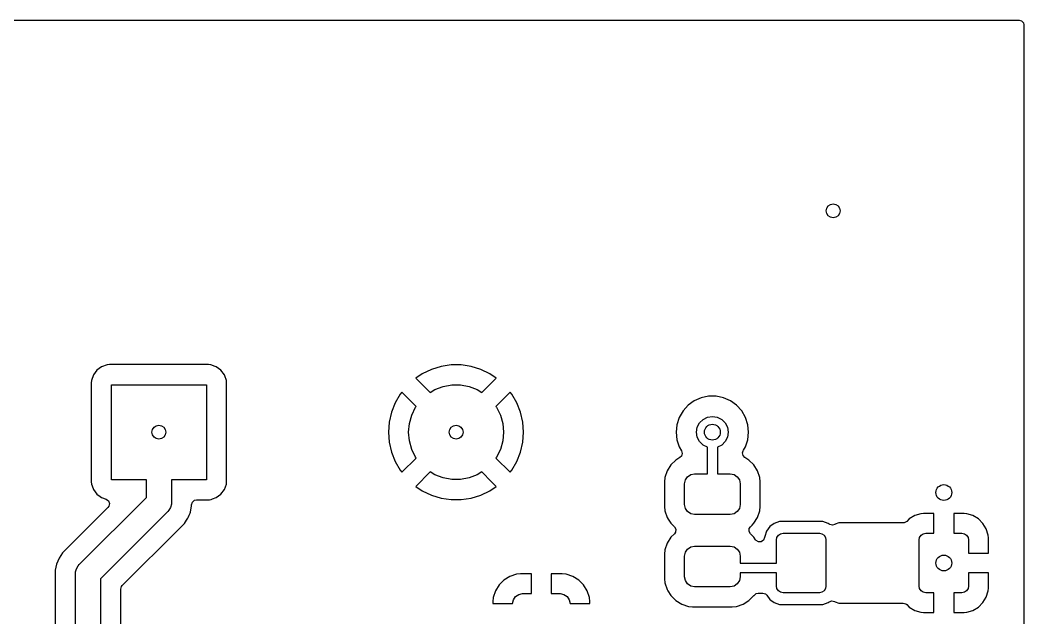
# Model space of a CAD drawing. Extents: x -2.18 to 1.8, y 0.44 to 2.81.
# Drawn here: x 0.802 to 1.8, y 2.22 to 2.815 of the extents above; entities that cross this region are included whole.
import ezdxf

# ---------------------------------------------------------------- set-up
doc = ezdxf.new("R2010")
doc.units = 0
doc.header["$MEASUREMENT"] = 0
doc.layers.add('BLACK', color=7, linetype='CONTINUOUS')

msp = doc.modelspace()

# ---------------------------------------------------------------- linework, layer by layer
at = {"layer": 'BLACK', "linetype": 'CONTINUOUS'}
for p, q in [((-2.1747, 2.81459), (0.99983, 2.81459)), ((0.99983, 2.81459), (1.39983, 2.81459)), ((1.39983, 2.81459), (1.7947, 2.81459)), ((1.7947, 2.81459), (1.79734, 2.81381)), ((1.79734, 2.81381), (1.79915, 2.81173)), ((1.79915, 2.81173), (1.79959, 2.8097)), ((1.79959, 2.8097), (1.79959, 0.4403)), ((0.87845, 2.46655), (0.875, 2.46194)), ((0.88306, 2.47), (0.87845, 2.46655)), ((0.88846, 2.47201), (0.88306, 2.47)), ((0.89084, 2.47226), (0.88846, 2.47201)), ((0.88846, 2.47201), (0.88846, 2.47201)), ((0.98916, 2.47226), (0.89084, 2.47226)), ((0.89084, 2.47226), (0.89084, 2.47226)), ((0.99154, 2.47201), (0.98916, 2.47226)), ((0.98916, 2.47226), (0.98916, 2.47226)), ((0.99576, 2.47043), (0.99154, 2.47201)), ((0.99694, 2.47), (0.99576, 2.47043)), ((1.00155, 2.46655), (0.99694, 2.47)), ((1.005, 2.46194), (1.00155, 2.46655)), ((1.21075, 2.46748), (1.20172, 2.46313)), ((1.22034, 2.47043), (1.21075, 2.46748)), ((1.23026, 2.47193), (1.22034, 2.47043)), ((1.22034, 2.47043), (1.22034, 2.47043)), ((1.24029, 2.47193), (1.23026, 2.47193)), ((1.25021, 2.47043), (1.24029, 2.47193)), ((1.2598, 2.46748), (1.25021, 2.47043)), ((1.25021, 2.47043), (1.25021, 2.47043)), ((1.26883, 2.46313), (1.2598, 2.46748)), ((1.2598, 2.46748), (1.2598, 2.46748)), ((0.87299, 2.45654), (0.87274, 2.45416)), ((0.87274, 2.45416), (0.87274, 2.35584)), ((0.875, 2.46194), (0.87299, 2.45654)), ((0.87299, 2.45654), (0.87299, 2.45654)), ((1.0057, 2.46006), (1.005, 2.46194)), ((1.00667, 2.45746), (1.0057, 2.46006)), ((1.00701, 2.45654), (1.00667, 2.45746)), ((1.00706, 2.45601), (1.00701, 2.45654)), ((1.00726, 2.45416), (1.00706, 2.45601)), ((1.00726, 2.405), (1.00726, 2.45416)), ((1.00726, 2.45416), (1.00726, 2.45416)), ((1.20172, 2.46312), (1.19539, 2.45881)), ((1.19539, 2.45881), (1.2097, 2.44449)), ((1.20172, 2.46313), (1.20172, 2.46312)), ((1.26085, 2.44449), (1.27516, 2.45881)), ((1.27516, 2.45881), (1.26883, 2.46313)), ((1.26883, 2.46313), (1.26883, 2.46313)), ((0.89276, 2.35776), (0.89276, 2.45224)), ((0.89276, 2.45224), (0.98724, 2.45224)), ((0.98724, 2.45224), (0.98724, 2.35776)), ((1.18147, 2.44488), (1.17982, 2.44281)), ((1.1957, 2.43066), (1.18147, 2.44488)), ((1.2097, 2.44449), (1.21422, 2.44729)), ((1.21422, 2.44729), (1.22235, 2.45044)), ((1.22235, 2.45044), (1.23092, 2.45204)), ((1.23092, 2.45204), (1.23963, 2.45204)), ((1.23963, 2.45204), (1.2482, 2.45044)), ((1.2482, 2.45044), (1.25633, 2.44729)), ((1.25633, 2.44729), (1.26085, 2.44449)), ((1.28908, 2.44488), (1.27485, 2.43066)), ((1.29073, 2.44281), (1.28908, 2.44488)), ((1.17481, 2.43412), (1.17114, 2.42478)), ((1.17982, 2.44281), (1.17481, 2.43412)), ((1.29575, 2.43412), (1.29073, 2.44281)), ((1.29941, 2.42478), (1.29575, 2.43412)), ((1.29575, 2.43412), (1.29575, 2.43412)), ((1.47202, 2.43615), (1.46593, 2.43173)), ((1.47889, 2.4392), (1.47202, 2.43615)), ((1.48624, 2.44077), (1.47889, 2.4392)), ((1.49376, 2.44077), (1.48624, 2.44077)), ((1.50111, 2.4392), (1.49376, 2.44077)), ((1.50798, 2.43615), (1.50111, 2.4392)), ((1.50111, 2.4392), (1.50111, 2.4392)), ((1.51407, 2.43173), (1.50798, 2.43615)), ((1.17114, 2.42478), (1.16891, 2.415)), ((1.17114, 2.42478), (1.17114, 2.42478)), ((1.19122, 2.42207), (1.19511, 2.42987)), ((1.19511, 2.42987), (1.1957, 2.43066)), ((1.27485, 2.43066), (1.27544, 2.42987)), ((1.27544, 2.42987), (1.27933, 2.42207)), ((1.30164, 2.415), (1.29941, 2.42478)), ((1.29941, 2.42478), (1.29941, 2.42478)), ((1.4609, 2.42614), (1.45714, 2.41963)), ((1.46593, 2.43173), (1.4609, 2.42614)), ((1.5191, 2.42614), (1.51407, 2.43173)), ((1.52286, 2.41963), (1.5191, 2.42614)), ((1.16891, 2.415), (1.16816, 2.405)), ((1.18884, 2.41368), (1.19122, 2.42207)), ((1.27933, 2.42207), (1.28172, 2.41368)), ((1.30239, 2.405), (1.30164, 2.415)), ((1.45714, 2.41963), (1.45482, 2.41248)), ((1.45714, 2.41963), (1.45714, 2.41963)), ((1.47502, 2.40987), (1.47726, 2.41426)), ((1.47726, 2.41426), (1.48074, 2.41774)), ((1.48074, 2.41774), (1.48513, 2.41998)), ((1.48513, 2.41998), (1.49, 2.42075)), ((1.49, 2.42075), (1.49487, 2.41998)), ((1.49487, 2.41998), (1.49926, 2.41774)), ((1.49926, 2.41774), (1.50274, 2.41426)), ((1.50274, 2.41426), (1.50498, 2.40987)), ((1.52518, 2.41248), (1.52286, 2.41963)), ((1.00726, 2.35584), (1.00726, 2.405)), ((1.16816, 2.405), (1.16891, 2.395)), ((1.16816, 2.405), (1.16816, 2.405)), ((1.18803, 2.405), (1.18884, 2.41368)), ((1.18884, 2.39632), (1.18803, 2.405)), ((1.28172, 2.41368), (1.28252, 2.405)), ((1.28252, 2.405), (1.28172, 2.39632)), ((1.30164, 2.395), (1.30239, 2.405)), ((1.30239, 2.405), (1.30239, 2.405)), ((1.45482, 2.41248), (1.45404, 2.405)), ((1.45404, 2.405), (1.45482, 2.39752)), ((1.45482, 2.41248), (1.45482, 2.41248)), ((1.47425, 2.405), (1.47502, 2.40987)), ((1.47502, 2.40013), (1.47425, 2.405)), ((1.50498, 2.40987), (1.50575, 2.405)), ((1.50575, 2.405), (1.50498, 2.40013)), ((1.52596, 2.405), (1.52518, 2.41248)), ((1.52518, 2.39752), (1.52596, 2.405)), ((1.16891, 2.395), (1.17114, 2.38522)), ((1.19122, 2.38793), (1.18884, 2.39632)), ((1.28172, 2.39632), (1.27933, 2.38793)), ((1.29941, 2.38522), (1.30164, 2.395)), ((1.45482, 2.39752), (1.45482, 2.39752)), ((1.45482, 2.39752), (1.45714, 2.39037)), ((1.47726, 2.39574), (1.47502, 2.40013)), ((1.48074, 2.39226), (1.47726, 2.39574)), ((1.50274, 2.39574), (1.49926, 2.39226)), ((1.50498, 2.40013), (1.50274, 2.39574)), ((1.52286, 2.39037), (1.52518, 2.39752)), ((1.17114, 2.38522), (1.17114, 2.38522)), ((1.17114, 2.38522), (1.17481, 2.37588)), ((1.19511, 2.38013), (1.19122, 2.38793)), ((1.27933, 2.38793), (1.27544, 2.38013)), ((1.29575, 2.37588), (1.29941, 2.38522)), ((1.29941, 2.38522), (1.29941, 2.38522)), ((1.45714, 2.39037), (1.45714, 2.39037)), ((1.45714, 2.39037), (1.4594, 2.38647)), ((1.4594, 2.38647), (1.46005, 2.38379)), ((1.48508, 2.39005), (1.48074, 2.39226)), ((1.48508, 2.3636), (1.48508, 2.39005)), ((1.49926, 2.39226), (1.49492, 2.39005)), ((1.49492, 2.39005), (1.49492, 2.3636)), ((1.51998, 2.38463), (1.5206, 2.38647)), ((1.52043, 2.38192), (1.51998, 2.38463)), ((1.5206, 2.38647), (1.52106, 2.38727)), ((1.52106, 2.38727), (1.52286, 2.39037)), ((1.17481, 2.37588), (1.17481, 2.37588)), ((1.17481, 2.37588), (1.17982, 2.36719)), ((1.18147, 2.36512), (1.1957, 2.37934)), ((1.1957, 2.37934), (1.19511, 2.38013)), ((1.27544, 2.38013), (1.27485, 2.37934)), ((1.27485, 2.37934), (1.28908, 2.36512)), ((1.29073, 2.36719), (1.29575, 2.37588)), ((1.45364, 2.37734), (1.4487, 2.37241)), ((1.45773, 2.37987), (1.45364, 2.37734)), ((1.45364, 2.37734), (1.45364, 2.37734)), ((1.45915, 2.38119), (1.45773, 2.37987)), ((1.46005, 2.38379), (1.45915, 2.38119)), ((1.52227, 2.37987), (1.52043, 2.38192)), ((1.52636, 2.37734), (1.52227, 2.37987)), ((1.5313, 2.37241), (1.52636, 2.37734)), ((1.17982, 2.36719), (1.18147, 2.36512)), ((1.2097, 2.36551), (1.19539, 2.35119)), ((1.21422, 2.36271), (1.2097, 2.36551)), ((1.26085, 2.36551), (1.25633, 2.36271)), ((1.27061, 2.35575), (1.26085, 2.36551)), ((1.28908, 2.36512), (1.29073, 2.36719)), ((1.44503, 2.36647), (1.44284, 2.35984)), ((1.4487, 2.37241), (1.44503, 2.36647)), ((1.44503, 2.36647), (1.44503, 2.36647)), ((1.53497, 2.36647), (1.5313, 2.37241)), ((1.53716, 2.35984), (1.53497, 2.36647)), ((0.87274, 2.35584), (0.87299, 2.35346)), ((0.9275, 2.35776), (0.89276, 2.35776)), ((0.9275, 2.34018), (0.9275, 2.35776)), ((0.98724, 2.35776), (0.9525, 2.35776)), ((0.9525, 2.35776), (0.9525, 2.335)), ((1.00701, 2.35346), (1.00717, 2.35494)), ((1.00717, 2.35494), (1.00726, 2.35584)), ((1.00726, 2.35584), (1.00726, 2.35584)), ((1.22235, 2.35956), (1.21422, 2.36271)), ((1.23092, 2.35796), (1.22235, 2.35956)), ((1.23963, 2.35796), (1.23092, 2.35796)), ((1.2482, 2.35956), (1.23963, 2.35796)), ((1.25633, 2.36271), (1.2482, 2.35956)), ((1.27516, 2.35119), (1.27061, 2.35575)), ((1.44284, 2.35984), (1.44242, 2.35575)), ((1.44242, 2.35575), (1.44242, 2.3311)), ((1.46244, 2.35376), (1.46319, 2.35753)), ((1.46319, 2.35753), (1.46532, 2.36072)), ((1.46532, 2.36072), (1.46852, 2.36285)), ((1.46852, 2.36285), (1.47228, 2.3636)), ((1.47228, 2.3636), (1.48508, 2.3636)), ((1.49492, 2.3636), (1.50772, 2.3636)), ((1.50772, 2.3636), (1.51148, 2.36285)), ((1.51148, 2.36285), (1.51468, 2.36072)), ((1.51468, 2.36072), (1.51681, 2.35753)), ((1.51681, 2.35753), (1.51756, 2.35376)), ((1.53758, 2.35575), (1.53716, 2.35984)), ((1.53758, 2.3311), (1.53758, 2.35575)), ((0.87299, 2.35346), (0.87299, 2.35346)), ((0.87299, 2.35346), (0.87463, 2.34907)), ((0.87463, 2.34907), (0.875, 2.34806)), ((0.875, 2.34806), (0.87845, 2.34345)), ((1.00155, 2.34345), (1.005, 2.34806)), ((1.005, 2.34806), (1.00701, 2.35346)), ((1.19539, 2.35119), (1.20172, 2.34687)), ((1.20172, 2.34687), (1.20172, 2.34687)), ((1.20172, 2.34687), (1.21075, 2.34252)), ((1.2598, 2.34252), (1.26883, 2.34687)), ((1.26883, 2.34687), (1.27516, 2.35119)), ((1.46244, 2.33309), (1.46244, 2.35376)), ((1.51756, 2.35376), (1.51756, 2.33309)), ((0.86069, 2.27337), (0.9275, 2.34018)), ((0.87845, 2.34345), (0.88171, 2.34102)), ((0.88171, 2.34102), (0.88302, 2.34004)), ((0.88302, 2.34004), (0.88306, 2.34)), ((0.88306, 2.34), (0.88756, 2.33833)), ((0.88756, 2.33833), (0.88977, 2.33668)), ((0.88977, 2.33668), (0.89073, 2.3341)), ((0.9525, 2.335), (0.95239, 2.33337)), ((0.97252, 2.33285), (0.97329, 2.33549)), ((0.97329, 2.33549), (0.97537, 2.3373)), ((0.97537, 2.3373), (0.9774, 2.33774)), ((0.9774, 2.33774), (0.98916, 2.33774)), ((0.98916, 2.33774), (0.99022, 2.33785)), ((0.98916, 2.33774), (0.98916, 2.33774)), ((0.99022, 2.33785), (0.99154, 2.33799)), ((0.99154, 2.33799), (0.99175, 2.33807)), ((0.99175, 2.33807), (0.99337, 2.33867)), ((0.99337, 2.33867), (0.99694, 2.34)), ((0.99694, 2.34), (1.00155, 2.34345)), ((1.21075, 2.34252), (1.21075, 2.34252)), ((1.21075, 2.34252), (1.22034, 2.33957)), ((1.22034, 2.33957), (1.22034, 2.33957)), ((1.22034, 2.33957), (1.23026, 2.33807)), ((1.23026, 2.33807), (1.23026, 2.33807)), ((1.23026, 2.33807), (1.24029, 2.33807)), ((1.24029, 2.33807), (1.25021, 2.33957)), ((1.24029, 2.33807), (1.24029, 2.33807)), ((1.25021, 2.33957), (1.2598, 2.34252)), ((1.25021, 2.33957), (1.25021, 2.33957)), ((0.88931, 2.3303), (0.86875, 2.30974)), ((0.94884, 2.32616), (0.88203, 2.25935)), ((0.89014, 2.33141), (0.88931, 2.3303)), ((0.89073, 2.3341), (0.89014, 2.33141)), ((0.94992, 2.32739), (0.94884, 2.32616)), ((0.95155, 2.33022), (0.94992, 2.32739)), ((0.95239, 2.33337), (0.95155, 2.33022)), ((0.97007, 2.32263), (0.9709, 2.32463)), ((0.9709, 2.32463), (0.97127, 2.32551)), ((0.97127, 2.32551), (0.97252, 2.3318)), ((0.97252, 2.3318), (0.97252, 2.33285)), ((1.44242, 2.3311), (1.44242, 2.3311)), ((1.44242, 2.3311), (1.44284, 2.32701)), ((1.44284, 2.32701), (1.44503, 2.32038)), ((1.46319, 2.32932), (1.46244, 2.33309)), ((1.46532, 2.32613), (1.46319, 2.32932)), ((1.46852, 2.324), (1.46532, 2.32613)), ((1.51468, 2.32613), (1.51148, 2.324)), ((1.51681, 2.32932), (1.51468, 2.32613)), ((1.51756, 2.33309), (1.51681, 2.32932)), ((1.53497, 2.32038), (1.53716, 2.32701)), ((1.53716, 2.32701), (1.53758, 2.3311)), ((0.96526, 2.31427), (0.96739, 2.31746)), ((0.96739, 2.31746), (0.96882, 2.3196)), ((0.96882, 2.3196), (0.96936, 2.3209)), ((0.96936, 2.3209), (0.97007, 2.32263)), ((1.44503, 2.32038), (1.44503, 2.32038)), ((1.44503, 2.32038), (1.44608, 2.3187)), ((1.44608, 2.3187), (1.44861, 2.31459)), ((1.44861, 2.31459), (1.4487, 2.31444)), ((1.4487, 2.31444), (1.45219, 2.31095)), ((1.47228, 2.32325), (1.46852, 2.324)), ((1.50772, 2.32325), (1.47228, 2.32325)), ((1.51148, 2.324), (1.50772, 2.32325)), ((1.52946, 2.3126), (1.5313, 2.31444)), ((1.5313, 2.31444), (1.53497, 2.32038)), ((1.55153, 2.31441), (1.54707, 2.31112)), ((1.55676, 2.31624), (1.55153, 2.31441)), ((1.55677, 2.31624), (1.55676, 2.31624)), ((1.55801, 2.31636), (1.55677, 2.31624)), ((1.59853, 2.31636), (1.55801, 2.31636)), ((1.55801, 2.31636), (1.55801, 2.31636)), ((1.59977, 2.31624), (1.59853, 2.31636)), ((1.59853, 2.31636), (1.59853, 2.31636)), ((1.60246, 2.3153), (1.59977, 2.31624)), ((1.59977, 2.31624), (1.59977, 2.31624)), ((1.605, 2.31441), (1.60246, 2.3153)), ((1.60617, 2.31355), (1.605, 2.31441)), ((1.6157, 2.31478), (1.61202, 2.31359)), ((1.67963, 2.31478), (1.6157, 2.31478)), ((1.68067, 2.3149), (1.67963, 2.31478)), ((1.68308, 2.31621), (1.68067, 2.3149)), ((1.68565, 2.31878), (1.68308, 2.31621)), ((1.6911, 2.32208), (1.68565, 2.31878)), ((1.69719, 2.32397), (1.6911, 2.32208)), ((1.6911, 2.32208), (1.6911, 2.32208)), ((1.69983, 2.32421), (1.69719, 2.32397)), ((1.69719, 2.32397), (1.69719, 2.32397)), ((1.71016, 2.32421), (1.69983, 2.32421)), ((1.71016, 2.30453), (1.71016, 2.32421)), ((1.74017, 2.32421), (1.72984, 2.32421)), ((1.72984, 2.32421), (1.72984, 2.30453)), ((1.74281, 2.32397), (1.74017, 2.32421)), ((1.7489, 2.32208), (1.74281, 2.32397)), ((1.74281, 2.32397), (1.74281, 2.32397)), ((1.75435, 2.31878), (1.7489, 2.32208)), ((1.7489, 2.32208), (1.7489, 2.32208)), ((1.75886, 2.31427), (1.75435, 2.31878)), ((1.75435, 2.31878), (1.75435, 2.31878)), ((0.86875, 2.30974), (0.8488, 2.28979)), ((0.90348, 2.25249), (0.96073, 2.30974)), ((0.96073, 2.30974), (0.96526, 2.31427)), ((0.96073, 2.30974), (0.96073, 2.30974)), ((1.45219, 2.31095), (1.45351, 2.30854)), ((1.45331, 2.30579), (1.45219, 2.30405)), ((1.45351, 2.30854), (1.45331, 2.30579)), ((1.52649, 2.30646), (1.52669, 2.30921)), ((1.52781, 2.30405), (1.52649, 2.30646)), ((1.52669, 2.30921), (1.52781, 2.31095)), ((1.52781, 2.31095), (1.52946, 2.3126)), ((1.54378, 2.30666), (1.54195, 2.30142)), ((1.54707, 2.31112), (1.54378, 2.30666)), ((1.55771, 2.30403), (1.56022, 2.30453)), ((1.56022, 2.30453), (1.59631, 2.30453)), ((1.59631, 2.30453), (1.59882, 2.30403)), ((1.60667, 2.31323), (1.60617, 2.31355)), ((1.60935, 2.3126), (1.60667, 2.31323)), ((1.61167, 2.31343), (1.60935, 2.3126)), ((1.61168, 2.31341), (1.61167, 2.31343)), ((1.61182, 2.31349), (1.61168, 2.31341)), ((1.61194, 2.31353), (1.61182, 2.31349)), ((1.61202, 2.31359), (1.61194, 2.31353)), ((1.61202, 2.31359), (1.61202, 2.31359)), ((1.69944, 2.30403), (1.70196, 2.30453)), ((1.70196, 2.30453), (1.71016, 2.30453)), ((1.72984, 2.30453), (1.73804, 2.30453)), ((1.73804, 2.30453), (1.74056, 2.30403)), ((1.76215, 2.30882), (1.75886, 2.31427)), ((1.75886, 2.31427), (1.75886, 2.31427)), ((1.76405, 2.30273), (1.76215, 2.30882)), ((1.76215, 2.30882), (1.76215, 2.30882)), ((1.44503, 2.29462), (1.44284, 2.28799)), ((1.4487, 2.30056), (1.44503, 2.29462)), ((1.44503, 2.29462), (1.44503, 2.29462)), ((1.45219, 2.30405), (1.4487, 2.30056)), ((1.5313, 2.30056), (1.52781, 2.30405)), ((1.53282, 2.2981), (1.5313, 2.30056)), ((1.53344, 2.29729), (1.53282, 2.2981)), ((1.53583, 2.29591), (1.53344, 2.29729)), ((1.53858, 2.29605), (1.53583, 2.29591)), ((1.54081, 2.29765), (1.53858, 2.29605)), ((1.54183, 2.3002), (1.54081, 2.29765)), ((1.54195, 2.30142), (1.54183, 2.3002)), ((1.54195, 2.30142), (1.54195, 2.30142)), ((1.55366, 2.29797), (1.55416, 2.30048)), ((1.55366, 2.27492), (1.55366, 2.29797)), ((1.55416, 2.30048), (1.55558, 2.30261)), ((1.55558, 2.30261), (1.55771, 2.30403)), ((1.59882, 2.30403), (1.60095, 2.30261)), ((1.60095, 2.30261), (1.60237, 2.30048)), ((1.60237, 2.30048), (1.60287, 2.29797)), ((1.60287, 2.29797), (1.60287, 2.25203)), ((1.69539, 2.29797), (1.69589, 2.30048)), ((1.69539, 2.25203), (1.69539, 2.29797)), ((1.69589, 2.30048), (1.69732, 2.30261)), ((1.69732, 2.30261), (1.69944, 2.30403)), ((1.74056, 2.30403), (1.74268, 2.30261)), ((1.74268, 2.30261), (1.74411, 2.30048)), ((1.74411, 2.30048), (1.74461, 2.29797)), ((1.74461, 2.29797), (1.74461, 2.28484)), ((1.76429, 2.30009), (1.76405, 2.30273)), ((1.76405, 2.30273), (1.76405, 2.30273)), ((1.76429, 2.28484), (1.76429, 2.30009)), ((0.84427, 2.28526), (0.84071, 2.27993)), ((0.84712, 2.28811), (0.84427, 2.28526)), ((0.8488, 2.28979), (0.84712, 2.28811)), ((0.8488, 2.28979), (0.8488, 2.28979)), ((1.44284, 2.28799), (1.44242, 2.2839)), ((1.46244, 2.28191), (1.46319, 2.28568)), ((1.46319, 2.28568), (1.46532, 2.28887)), ((1.46532, 2.28887), (1.46852, 2.291)), ((1.46852, 2.291), (1.47228, 2.29175)), ((1.47228, 2.29175), (1.50772, 2.29175)), ((1.50772, 2.29175), (1.51148, 2.291)), ((1.51148, 2.291), (1.51468, 2.28887)), ((1.51468, 2.28887), (1.51681, 2.28568)), ((1.51681, 2.28568), (1.51756, 2.28191)), ((1.74461, 2.28484), (1.76429, 2.28484)), ((0.84071, 2.27993), (0.83826, 2.27401)), ((0.84071, 2.27993), (0.84071, 2.27993)), ((1.44242, 2.2839), (1.44242, 2.25925)), ((1.46244, 2.26124), (1.46244, 2.28191)), ((1.51756, 2.28191), (1.51756, 2.27492)), ((1.51756, 2.27492), (1.55366, 2.27492)), ((0.83826, 2.27401), (0.83701, 2.26773)), ((0.83701, 2.26773), (0.83701, 2.18639)), ((0.83826, 2.27401), (0.83826, 2.27401)), ((0.85703, 2.26453), (0.85713, 2.26616)), ((0.85703, 2.16327), (0.85703, 2.26453)), ((0.85713, 2.26616), (0.85798, 2.26931)), ((0.85798, 2.26931), (0.85961, 2.27214)), ((0.85961, 2.27214), (0.86069, 2.27337)), ((1.55366, 2.26508), (1.51756, 2.26508)), ((1.51756, 2.26508), (1.51756, 2.26124)), ((1.55366, 2.25203), (1.55366, 2.26508)), ((1.76429, 2.26516), (1.74461, 2.26516)), ((1.74461, 2.26516), (1.74461, 2.25203)), ((1.76429, 2.24991), (1.76429, 2.26516)), ((0.88203, 2.25935), (0.88203, 2.16327)), ((1.28286, 2.25806), (1.27798, 2.25318)), ((1.28874, 2.26169), (1.28286, 2.25806)), ((1.29529, 2.26386), (1.28874, 2.26169)), ((1.28874, 2.26169), (1.28874, 2.26169)), ((1.29933, 2.26427), (1.29529, 2.26386)), ((1.31016, 2.26427), (1.29933, 2.26427)), ((1.29933, 2.26427), (1.29933, 2.26427)), ((1.31016, 2.24459), (1.31016, 2.26427)), ((1.34067, 2.26427), (1.32984, 2.26427)), ((1.32984, 2.26427), (1.32984, 2.24459)), ((1.34471, 2.26386), (1.34067, 2.26427)), ((1.35126, 2.26169), (1.34471, 2.26386)), ((1.34471, 2.26386), (1.34471, 2.26386)), ((1.35714, 2.25806), (1.35126, 2.26169)), ((1.35126, 2.26169), (1.35126, 2.26169)), ((1.36202, 2.25318), (1.35714, 2.25806)), ((1.44242, 2.25925), (1.44242, 2.25925)), ((1.44242, 2.25925), (1.44284, 2.25516)), ((1.44284, 2.25516), (1.44503, 2.24853)), ((1.46319, 2.25747), (1.46244, 2.26124)), ((1.46532, 2.25428), (1.46319, 2.25747)), ((1.51681, 2.25747), (1.51468, 2.25428)), ((1.51756, 2.26124), (1.51681, 2.25747)), ((0.90205, 2.24904), (0.90282, 2.25167)), ((0.90205, 2.23671), (0.90205, 2.24904)), ((0.90282, 2.25167), (0.90348, 2.25249)), ((1.27436, 2.24731), (1.27218, 2.24076)), ((1.27798, 2.25318), (1.27436, 2.24731)), ((1.27436, 2.24731), (1.27436, 2.24731)), ((1.29753, 2.24384), (1.3013, 2.24459)), ((1.3013, 2.24459), (1.31016, 2.24459)), ((1.32984, 2.24459), (1.3387, 2.24459)), ((1.3387, 2.24459), (1.34247, 2.24384)), ((1.36564, 2.24731), (1.36202, 2.25318)), ((1.36782, 2.24076), (1.36564, 2.24731)), ((1.36564, 2.24731), (1.36564, 2.24731)), ((1.44503, 2.24853), (1.44503, 2.24853)), ((1.44503, 2.24853), (1.44579, 2.24731)), ((1.44579, 2.24731), (1.4487, 2.24259)), ((1.46852, 2.25215), (1.46532, 2.25428)), ((1.47228, 2.2514), (1.46852, 2.25215)), ((1.50772, 2.2514), (1.47228, 2.2514)), ((1.51148, 2.25215), (1.50772, 2.2514)), ((1.51468, 2.25428), (1.51148, 2.25215)), ((1.53139, 2.24274), (1.53344, 2.24458)), ((1.53344, 2.24458), (1.53555, 2.24506)), ((1.53555, 2.24506), (1.54005, 2.24506)), ((1.54005, 2.24506), (1.54269, 2.24428)), ((1.55416, 2.24952), (1.55366, 2.25203)), ((1.55558, 2.24739), (1.55416, 2.24952)), ((1.55771, 2.24597), (1.55558, 2.24739)), ((1.56022, 2.24547), (1.55771, 2.24597)), ((1.59631, 2.24547), (1.56022, 2.24547)), ((1.59882, 2.24597), (1.59631, 2.24547)), ((1.60095, 2.24739), (1.59882, 2.24597)), ((1.60237, 2.24952), (1.60095, 2.24739)), ((1.60287, 2.25203), (1.60237, 2.24952)), ((1.69589, 2.24952), (1.69539, 2.25203)), ((1.69732, 2.24739), (1.69589, 2.24952)), ((1.69944, 2.24597), (1.69732, 2.24739)), ((1.70196, 2.24547), (1.69944, 2.24597)), ((1.71016, 2.24547), (1.70196, 2.24547)), ((1.71016, 2.22579), (1.71016, 2.24547)), ((1.73804, 2.24547), (1.72984, 2.24547)), ((1.72984, 2.24547), (1.72984, 2.22579)), ((1.74056, 2.24597), (1.73804, 2.24547)), ((1.74268, 2.24739), (1.74056, 2.24597)), ((1.74411, 2.24952), (1.74268, 2.24739)), ((1.74461, 2.25203), (1.74411, 2.24952)), ((1.76215, 2.24118), (1.76405, 2.24727)), ((1.76405, 2.24727), (1.76429, 2.24991)), ((1.76405, 2.24727), (1.76405, 2.24727)), ((0.90205, 2.18639), (0.90205, 2.23671)), ((1.27218, 2.24076), (1.27177, 2.23671)), ((1.27177, 2.23671), (1.27177, 2.23474)), ((1.27177, 2.23474), (1.29146, 2.23474)), ((1.27218, 2.24076), (1.27218, 2.24076)), ((1.29146, 2.23474), (1.29221, 2.23851)), ((1.29221, 2.23851), (1.29434, 2.2417)), ((1.29434, 2.2417), (1.29753, 2.24384)), ((1.34247, 2.24384), (1.34566, 2.2417)), ((1.34566, 2.2417), (1.34779, 2.23851)), ((1.34779, 2.23851), (1.34854, 2.23474)), ((1.34854, 2.23474), (1.36823, 2.23474)), ((1.36823, 2.23671), (1.36782, 2.24076)), ((1.36823, 2.23474), (1.36823, 2.23671)), ((1.36823, 2.23671), (1.36823, 2.23671)), ((1.4487, 2.24259), (1.45364, 2.23766)), ((1.45364, 2.23766), (1.45958, 2.23399)), ((1.52042, 2.23399), (1.52636, 2.23766)), ((1.52636, 2.23766), (1.5313, 2.24259)), ((1.5313, 2.24259), (1.53139, 2.24274)), ((1.54269, 2.24428), (1.54398, 2.24308)), ((1.54398, 2.24308), (1.54707, 2.23888)), ((1.54707, 2.23888), (1.54797, 2.23822)), ((1.54797, 2.23822), (1.55153, 2.23559)), ((1.55153, 2.23559), (1.55677, 2.23376)), ((1.59977, 2.23376), (1.605, 2.23559)), ((1.605, 2.23559), (1.60617, 2.23645)), ((1.60617, 2.23645), (1.60875, 2.23739)), ((1.60875, 2.23739), (1.61144, 2.23679)), ((1.61144, 2.23679), (1.61194, 2.23647)), ((1.61194, 2.23647), (1.61202, 2.23641)), ((1.61202, 2.23641), (1.6157, 2.23522)), ((1.6157, 2.23522), (1.6157, 2.23522)), ((1.6157, 2.23522), (1.67963, 2.23522)), ((1.67963, 2.23522), (1.68227, 2.23444)), ((1.75435, 2.23122), (1.75886, 2.23573)), ((1.75886, 2.23573), (1.76215, 2.24118)), ((1.75886, 2.23573), (1.75886, 2.23573)), ((1.76215, 2.24118), (1.76215, 2.24118)), ((1.45958, 2.23399), (1.4662, 2.2318)), ((1.4662, 2.2318), (1.47029, 2.23138)), ((1.47029, 2.23138), (1.50971, 2.23138)), ((1.50971, 2.23138), (1.5138, 2.2318)), ((1.5138, 2.2318), (1.52042, 2.23399)), ((1.55677, 2.23376), (1.55739, 2.2337)), ((1.55739, 2.2337), (1.55801, 2.23364)), ((1.55801, 2.23364), (1.55801, 2.23364)), ((1.55801, 2.23364), (1.59853, 2.23364)), ((1.59853, 2.23364), (1.59908, 2.23369)), ((1.59908, 2.23369), (1.59977, 2.23376)), ((1.68227, 2.23444), (1.68308, 2.23379)), ((1.68308, 2.23379), (1.68565, 2.23122)), ((1.68565, 2.23122), (1.68565, 2.23122)), ((1.68565, 2.23122), (1.6911, 2.22792)), ((1.6911, 2.22792), (1.6911, 2.22792)), ((1.6911, 2.22792), (1.69719, 2.22603)), ((1.69719, 2.22603), (1.69719, 2.22603)), ((1.69719, 2.22603), (1.69983, 2.22579)), ((1.69983, 2.22579), (1.71016, 2.22579)), ((1.71016, 2.22579), (1.71016, 2.22579)), ((1.72984, 2.22579), (1.74017, 2.22579)), ((1.74017, 2.22579), (1.74281, 2.22603)), ((1.74281, 2.22603), (1.7489, 2.22792)), ((1.74281, 2.22603), (1.74281, 2.22603)), ((1.7489, 2.22792), (1.75435, 2.23122)), ((1.7489, 2.22792), (1.7489, 2.22792)), ((1.75435, 2.23122), (1.75435, 2.23122))]:
    msp.add_line(p, q, dxfattribs=at)
at = {"layer": 'BLACK'}
for centre, radius in [((1.61, 2.625), 0.00689), ((0.94, 2.405), 0.00689), ((1.23528, 2.405), 0.00689), ((1.49, 2.405), 0.00787), ((1.72, 2.345), 0.00787), ((1.72, 2.275), 0.00787)]:
    msp.add_circle(centre, radius, dxfattribs=at)

doc.saveas('drawing.dxf')
